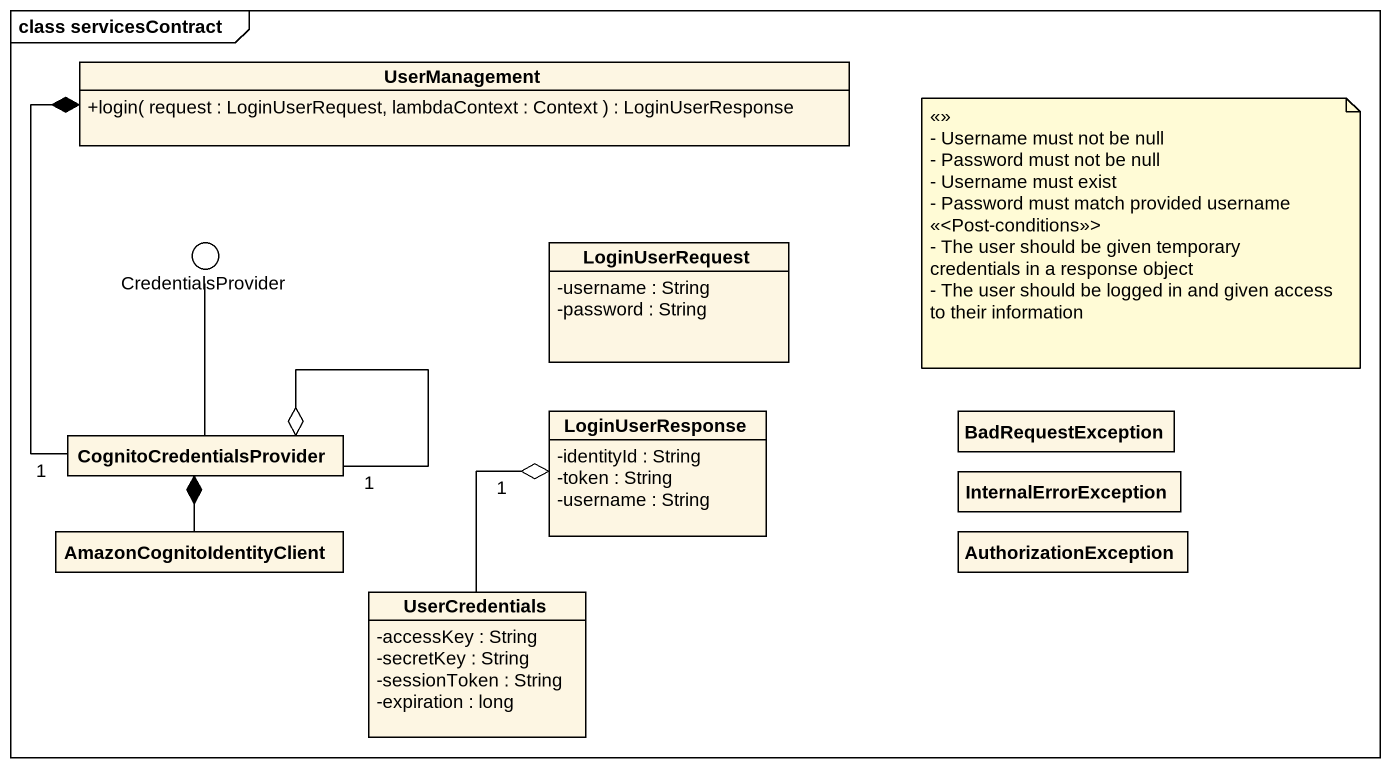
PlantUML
@startuml
mainframe class servicesContract
allowmixing
hide circle
hide empty members
skinparam classAttributeIconSize 0
class UserManagement {
  +login( request : LoginUserRequest, lambdaContext : Context ) : LoginUserResponse
}
() CredentialsProvider
class LoginUserRequest {
  -username : String
  -password : String
}
class LoginUserResponse {
  -identityId : String
  -token : String
  -username : String
}
class BadRequestException
class CognitoCredentialsProvider
class InternalErrorException
class AmazonCognitoIdentityClient
class AuthorizationException
class UserCredentials {
  -accessKey : String
  -secretKey : String
  -sessionToken : String
  -expiration : long
}
UserManagement *-- "1" CognitoCredentialsProvider
LoginUserResponse "1" o-- UserCredentials
CognitoCredentialsProvider -up- CredentialsProvider
CognitoCredentialsProvider o-- "1" CognitoCredentialsProvider
CognitoCredentialsProvider *-- AmazonCognitoIdentityClient
note as N1
  <<>>
  - Username must not be null
  - Password must not be null
  - Username must exist
  - Password must match provided username
  <<<Post-conditions>>>
  - The user should be given temporary credentials in a response object
  - The user should be logged in and given access to their information
end note
@enduml
